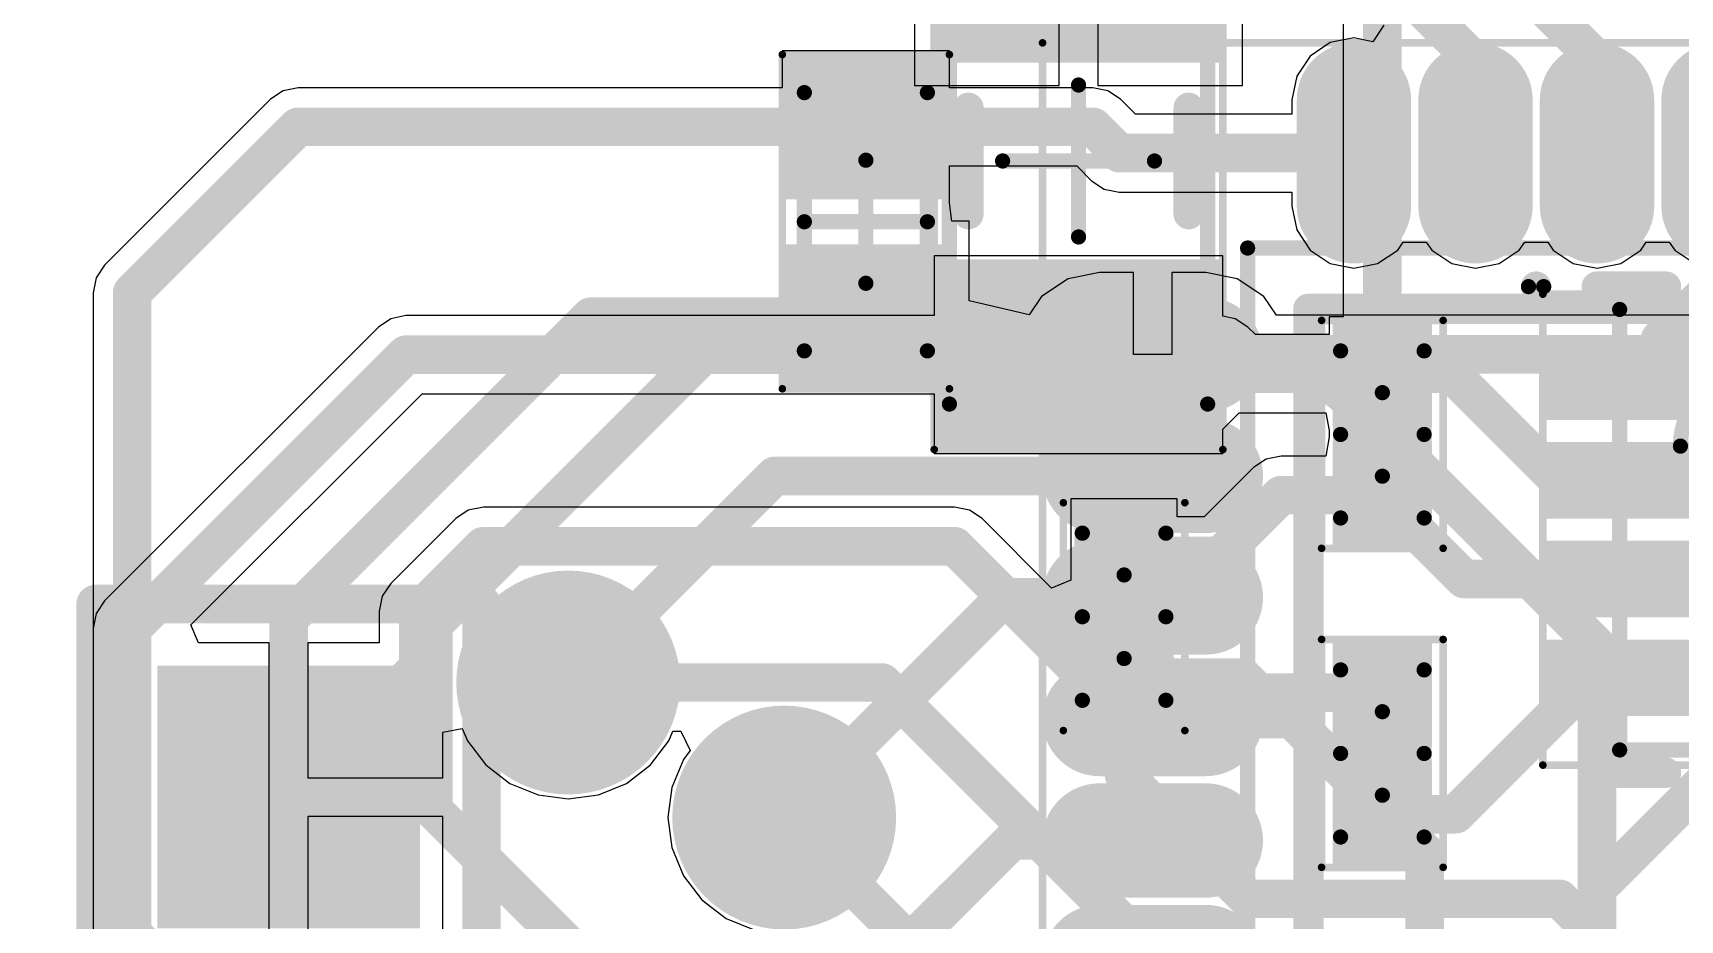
# Model space of a CAD drawing. Header units: millimetres. Extents: x 60.3 to 156.5, y 68.2 to 164.5.
# Drawn here: x 65.72 to 76.56, y 117.13 to 122.97 of the extents above; entities that cross this region are included whole.
import ezdxf

# ---------------------------------------------------------------- set-up
doc = ezdxf.new("R2010")
doc.units = ezdxf.units.MM
for name, color, linetype in [('BottomLayer', 5, 'Continuous'), ('BottomOverlay', 54, 'Continuous'), ('BottomPaste', 16, 'Continuous'), ('BottomSolder', 6, 'Continuous'), ('KeepOutLayer', 6, 'Continuous'), ('Mechanical13', 56, 'Continuous'), ('Mechanical15', 56, 'Continuous'), ('MultiLayer', 9, 'Continuous'), ('PadHoleLayer', 156, 'Continuous'), ('TopLayer', 1, 'Continuous'), ('TopOverlay', 2, 'Continuous'), ('TopPaste', 8, 'Continuous'), ('TopSolder', 216, 'Continuous'), ('ViaHoleLayer', 16, 'Continuous')]:
    doc.layers.add(name, color=color, linetype=linetype)

# ---------------------------------------------------------------- blocks, each defined once
blk = doc.blocks.new('CAP0603_B_16')
at = {"layer": 'BottomLayer'}
for points in [[(-1, 0.425), (-1, -0.425), (-0.25, 0.425), (-0.25, -0.425)], [(0.25, 0.425), (0.25, -0.425), (1, 0.425), (1, -0.425)]]:
    blk.add_solid(points, dxfattribs=at)
at = {"layer": 'BottomPaste'}
for points in [[(-1, 0.425), (-1, -0.425), (-0.25, 0.425), (-0.25, -0.425)], [(0.25, 0.425), (0.25, -0.425), (1, 0.425), (1, -0.425)]]:
    blk.add_solid(points, dxfattribs=at)
at = {"layer": 'BottomSolder'}
for points in [[(-1.102, 0.527), (-1.102, -0.527), (-0.148, 0.527), (-0.148, -0.527)], [(0.148, 0.527), (0.148, -0.527), (1.102, 0.527), (1.102, -0.527)]]:
    blk.add_solid(points, dxfattribs=at)
at = {"layer": 'Mechanical13', "const_width": 0.1}
for points in [[(-0.85, 0.405), (-0.85, -0.405)], [(-0.85, 0.405), (0.85, 0.405)], [(0.85, 0.405), (0.85, -0.405)], [(-0.85, -0.405), (0.85, -0.405)]]:
    blk.add_lwpolyline(points, dxfattribs=at)
at = {"layer": 'Mechanical13', "const_width": 0.05}
for points in [[(-0.875, 0.405, 1), (-0.825, 0.405, 1)], [(-0.875, 0.405, 1), (-0.825, 0.405, 1)], [(0.825, 0.405, 1), (0.875, 0.405, 1)], [(0.825, 0.405, 1), (0.875, 0.405, 1)], [(-0.875, -0.405, 1), (-0.825, -0.405, 1)], [(-0.875, -0.405, 1), (-0.825, -0.405, 1)], [(0.825, -0.405, 1), (0.875, -0.405, 1)], [(0.825, -0.405, 1), (0.875, -0.405, 1)]]:
    blk.add_lwpolyline(points, format="xyb", close=True, dxfattribs=at)
at = {"layer": 'Mechanical15'}
for points, const_width in [([(-1.1, 0.55), (-1.1, -0.55)], 0.05), ([(-1.1, 0.55), (1.1, 0.55)], 0.05), ([(1.1, 0.55), (1.1, -0.55)], 0.05), ([(0, 0.405), (0, -0.405)], 0.1), ([(-0.405, 0), (0.405, 0)], 0.1), ([(-1.1, -0.55), (1.1, -0.55)], 0.05)]:
    blk.add_lwpolyline(points, dxfattribs=dict(at, const_width=const_width))
for points, const_width in [([(-1.112, 0.55, 1), (-1.087, 0.55, 1)], 0.025), ([(-1.112, 0.55, 1), (-1.087, 0.55, 1)], 0.025), ([(1.088, 0.55, 1), (1.113, 0.55, 1)], 0.025), ([(1.088, 0.55, 1), (1.113, 0.55, 1)], 0.025), ([(-0.025, 0.405, 1), (0.025, 0.405, 1)], 0.05), ([(-0.43, 0, 1), (-0.38, 0, 1)], 0.05), ([(0.38, 0, 1), (0.43, 0, 1)], 0.05), ([(-0.025, -0.405, 1), (0.025, -0.405, 1)], 0.05), ([(-1.112, -0.55, 1), (-1.087, -0.55, 1)], 0.025), ([(-1.112, -0.55, 1), (-1.087, -0.55, 1)], 0.025), ([(1.088, -0.55, 1), (1.113, -0.55, 1)], 0.025), ([(1.088, -0.55, 1), (1.113, -0.55, 1)], 0.025)]:
    blk.add_lwpolyline(points, format="xyb", close=True, dxfattribs=dict(at, const_width=const_width))
blk = doc.blocks.new('CAP1206_24')
at = {"layer": 'Mechanical13', "const_width": 0.1}
for points in [[(-1.6, 0.85), (1.6, 0.85)], [(-1.6, 0.85), (-1.6, -0.85)], [(1.6, 0.85), (1.6, -0.85)], [(-1.6, -0.85), (1.6, -0.85)]]:
    blk.add_lwpolyline(points, dxfattribs=at)
at = {"layer": 'Mechanical13', "const_width": 0.05}
for points in [[(-1.625, 0.85, 1), (-1.575, 0.85, 1)], [(-1.625, 0.85, 1), (-1.575, 0.85, 1)], [(1.575, 0.85, 1), (1.625, 0.85, 1)], [(1.575, 0.85, 1), (1.625, 0.85, 1)], [(-1.625, -0.85, 1), (-1.575, -0.85, 1)], [(-1.625, -0.85, 1), (-1.575, -0.85, 1)], [(1.575, -0.85, 1), (1.625, -0.85, 1)], [(1.575, -0.85, 1), (1.625, -0.85, 1)]]:
    blk.add_lwpolyline(points, format="xyb", close=True, dxfattribs=at)
at = {"layer": 'Mechanical15'}
for points, const_width in [([(-1.9, 0.95), (1.9, 0.95)], 0.05), ([(-1.9, 0.95), (-1.9, -0.95)], 0.05), ([(1.9, 0.95), (1.9, -0.95)], 0.05), ([(0, 0.5), (0, -0.5)], 0.1), ([(-0.5, 0), (0.5, 0)], 0.1), ([(-1.9, -0.95), (1.9, -0.95)], 0.05)]:
    blk.add_lwpolyline(points, dxfattribs=dict(at, const_width=const_width))
for points, const_width in [([(-1.912, 0.95, 1), (-1.887, 0.95, 1)], 0.025), ([(-1.912, 0.95, 1), (-1.887, 0.95, 1)], 0.025), ([(1.888, 0.95, 1), (1.913, 0.95, 1)], 0.025), ([(1.888, 0.95, 1), (1.913, 0.95, 1)], 0.025), ([(-0.025, 0.5, 1), (0.025, 0.5, 1)], 0.05), ([(-0.525, 0, 1), (-0.475, 0, 1)], 0.05), ([(0.475, 0, 1), (0.525, 0, 1)], 0.05), ([(-0.025, -0.5, 1), (0.025, -0.5, 1)], 0.05), ([(-1.912, -0.95, 1), (-1.887, -0.95, 1)], 0.025), ([(-1.912, -0.95, 1), (-1.887, -0.95, 1)], 0.025), ([(1.888, -0.95, 1), (1.913, -0.95, 1)], 0.025), ([(1.888, -0.95, 1), (1.913, -0.95, 1)], 0.025)]:
    blk.add_lwpolyline(points, format="xyb", close=True, dxfattribs=dict(at, const_width=const_width))
at = {"layer": 'TopLayer'}
for points in [[(-0.75, -0.825), (-0.75, 0.825), (-1.8, -0.825), (-1.8, 0.825)], [(1.8, -0.825), (1.8, 0.825), (0.75, -0.825), (0.75, 0.825)]]:
    blk.add_solid(points, dxfattribs=at)
at = {"layer": 'TopOverlay', "const_width": 0.2}
for points in [[(-0.35, 0.725), (0.35, 0.725)], [(-0.35, -0.725), (0.35, -0.725)]]:
    blk.add_lwpolyline(points, dxfattribs=at)
at = {"layer": 'TopOverlay', "const_width": 0.1}
for points in [[(-0.4, 0.725, 1), (-0.3, 0.725, 1)], [(0.3, 0.725, 1), (0.4, 0.725, 1)], [(-0.4, -0.725, 1), (-0.3, -0.725, 1)], [(0.3, -0.725, 1), (0.4, -0.725, 1)]]:
    blk.add_lwpolyline(points, format="xyb", close=True, dxfattribs=at)
at = {"layer": 'TopPaste'}
for points in [[(-0.75, -0.825), (-0.75, 0.825), (-1.8, -0.825), (-1.8, 0.825)], [(1.8, -0.825), (1.8, 0.825), (0.75, -0.825), (0.75, 0.825)]]:
    blk.add_solid(points, dxfattribs=at)
at = {"layer": 'TopSolder'}
for points in [[(-0.648, -0.927), (-0.648, 0.927), (-1.902, -0.927), (-1.902, 0.927)], [(1.902, -0.927), (1.902, 0.927), (0.648, -0.927), (0.648, 0.927)]]:
    blk.add_solid(points, dxfattribs=at)
blk = doc.blocks.new('PLC_3_31')
at = {"layer": 'BottomLayer'}
blk.add_solid([(1.778, -0.762), (3.302, -0.762), (1.778, 0.762), (3.302, 0.762)], dxfattribs=at)
at = {"layer": 'BottomSolder'}
blk.add_solid([(1.676, -0.864), (3.404, -0.864), (1.676, 0.864), (3.404, 0.864)], dxfattribs=at)
at = {"layer": 'MultiLayer'}
blk.add_solid([(1.778, -0.762), (3.302, -0.762), (1.778, 0.762), (3.302, 0.762)], dxfattribs=at)
at = {"layer": 'PadHoleLayer', "const_width": 0.5}
blk.add_lwpolyline([(2.29, 0, 1), (2.79, 0, 1)], format="xyb", close=True, dxfattribs=at)
at = {"layer": 'TopLayer'}
blk.add_solid([(1.778, -0.762), (3.302, -0.762), (1.778, 0.762), (3.302, 0.762)], dxfattribs=at)
at = {"layer": 'TopOverlay', "const_width": 0.254}
for points in [[(-3.81, 1.27), (3.81, 1.27)], [(3.81, 1.27), (3.81, -1.27)], [(-3.81, -1.27), (3.81, -1.27)]]:
    blk.add_lwpolyline(points, dxfattribs=at)
at = {"layer": 'TopOverlay', "const_width": 0.127}
for points in [[(3.747, 1.27, 1), (3.874, 1.27, 1)], [(3.747, 1.27, 1), (3.874, 1.27, 1)], [(3.747, -1.27, 1), (3.874, -1.27, 1)], [(3.747, -1.27, 1), (3.874, -1.27, 1)]]:
    blk.add_lwpolyline(points, format="xyb", close=True, dxfattribs=at)
at = {"layer": 'TopSolder'}
blk.add_solid([(1.676, -0.864), (3.404, -0.864), (1.676, 0.864), (3.404, 0.864)], dxfattribs=at)
blk = doc.blocks.new('RES0402_60')
at = {"layer": 'Mechanical13', "const_width": 0.1}
for points in [[(-0.55, 0.275), (0.55, 0.275)], [(-0.55, 0.275), (-0.55, -0.275)], [(0.55, 0.275), (0.55, -0.275)], [(-0.55, -0.275), (0.55, -0.275)]]:
    blk.add_lwpolyline(points, dxfattribs=at)
at = {"layer": 'Mechanical13', "const_width": 0.05}
for points in [[(-0.575, 0.275, 1), (-0.525, 0.275, 1)], [(-0.575, 0.275, 1), (-0.525, 0.275, 1)], [(0.525, 0.275, 1), (0.575, 0.275, 1)], [(0.525, 0.275, 1), (0.575, 0.275, 1)], [(-0.575, -0.275, 1), (-0.525, -0.275, 1)], [(-0.575, -0.275, 1), (-0.525, -0.275, 1)], [(0.525, -0.275, 1), (0.575, -0.275, 1)], [(0.525, -0.275, 1), (0.575, -0.275, 1)]]:
    blk.add_lwpolyline(points, format="xyb", close=True, dxfattribs=at)
at = {"layer": 'Mechanical15'}
for points, const_width in [([(-0.75, 0.4), (-0.75, -0.4)], 0.05), ([(-0.75, 0.4), (0.75, 0.4)], 0.05), ([(0.75, 0.4), (0.75, -0.4)], 0.05), ([(0, 0.275), (0, -0.275)], 0.1), ([(-0.275, 0), (0.275, 0)], 0.1), ([(-0.75, -0.4), (0.75, -0.4)], 0.05)]:
    blk.add_lwpolyline(points, dxfattribs=dict(at, const_width=const_width))
for points, const_width in [([(-0.762, 0.4, 1), (-0.737, 0.4, 1)], 0.025), ([(-0.762, 0.4, 1), (-0.737, 0.4, 1)], 0.025), ([(0.738, 0.4, 1), (0.763, 0.4, 1)], 0.025), ([(0.738, 0.4, 1), (0.763, 0.4, 1)], 0.025), ([(-0.025, 0.275, 1), (0.025, 0.275, 1)], 0.05), ([(-0.3, 0, 1), (-0.25, 0, 1)], 0.05), ([(0.25, 0, 1), (0.3, 0, 1)], 0.05), ([(-0.025, -0.275, 1), (0.025, -0.275, 1)], 0.05), ([(-0.762, -0.4, 1), (-0.737, -0.4, 1)], 0.025), ([(-0.762, -0.4, 1), (-0.737, -0.4, 1)], 0.025), ([(0.738, -0.4, 1), (0.763, -0.4, 1)], 0.025), ([(0.738, -0.4, 1), (0.763, -0.4, 1)], 0.025)]:
    blk.add_lwpolyline(points, format="xyb", close=True, dxfattribs=dict(at, const_width=const_width))
at = {"layer": 'TopLayer'}
for points in [[(-0.15, -0.225), (-0.15, 0.225), (-0.65, -0.225), (-0.65, 0.225)], [(0.65, -0.225), (0.65, 0.225), (0.15, -0.225), (0.15, 0.225)]]:
    blk.add_solid(points, dxfattribs=at)
at = {"layer": 'TopPaste'}
for points in [[(-0.15, -0.225), (-0.15, 0.225), (-0.65, -0.225), (-0.65, 0.225)], [(0.65, -0.225), (0.65, 0.225), (0.15, -0.225), (0.15, 0.225)]]:
    blk.add_solid(points, dxfattribs=at)
at = {"layer": 'TopSolder'}
for points in [[(-0.048, -0.327), (-0.048, 0.327), (-0.752, -0.327), (-0.752, 0.327)], [(0.752, -0.327), (0.752, 0.327), (0.048, -0.327), (0.048, 0.327)]]:
    blk.add_solid(points, dxfattribs=at)
blk = doc.blocks.new('RES0402_61')
at = {"layer": 'Mechanical13', "const_width": 0.1}
for points in [[(0.55, 0.275), (-0.55, 0.275)], [(-0.55, -0.275), (-0.55, 0.275)], [(0.55, -0.275), (0.55, 0.275)], [(0.55, -0.275), (-0.55, -0.275)]]:
    blk.add_lwpolyline(points, dxfattribs=at)
at = {"layer": 'Mechanical13', "const_width": 0.05}
for points in [[(-0.575, 0.275, 1), (-0.525, 0.275, 1)], [(-0.575, 0.275, 1), (-0.525, 0.275, 1)], [(0.525, 0.275, 1), (0.575, 0.275, 1)], [(0.525, 0.275, 1), (0.575, 0.275, 1)], [(-0.575, -0.275, 1), (-0.525, -0.275, 1)], [(-0.575, -0.275, 1), (-0.525, -0.275, 1)], [(0.525, -0.275, 1), (0.575, -0.275, 1)], [(0.525, -0.275, 1), (0.575, -0.275, 1)]]:
    blk.add_lwpolyline(points, format="xyb", close=True, dxfattribs=at)
at = {"layer": 'Mechanical15'}
for points, const_width in [([(-0.75, -0.4), (-0.75, 0.4)], 0.05), ([(0.75, 0.4), (-0.75, 0.4)], 0.05), ([(0.75, -0.4), (0.75, 0.4)], 0.05), ([(0, -0.275), (0, 0.275)], 0.1), ([(0.275, 0), (-0.275, 0)], 0.1), ([(0.75, -0.4), (-0.75, -0.4)], 0.05)]:
    blk.add_lwpolyline(points, dxfattribs=dict(at, const_width=const_width))
for points, const_width in [([(-0.763, 0.4, 1), (-0.738, 0.4, 1)], 0.025), ([(-0.763, 0.4, 1), (-0.738, 0.4, 1)], 0.025), ([(0.737, 0.4, 1), (0.762, 0.4, 1)], 0.025), ([(0.737, 0.4, 1), (0.762, 0.4, 1)], 0.025), ([(-0.025, 0.275, 1), (0.025, 0.275, 1)], 0.05), ([(-0.3, 0, 1), (-0.25, 0, 1)], 0.05), ([(0.25, 0, 1), (0.3, 0, 1)], 0.05), ([(-0.025, -0.275, 1), (0.025, -0.275, 1)], 0.05), ([(-0.763, -0.4, 1), (-0.738, -0.4, 1)], 0.025), ([(-0.763, -0.4, 1), (-0.738, -0.4, 1)], 0.025), ([(0.737, -0.4, 1), (0.762, -0.4, 1)], 0.025), ([(0.737, -0.4, 1), (0.762, -0.4, 1)], 0.025)]:
    blk.add_lwpolyline(points, format="xyb", close=True, dxfattribs=dict(at, const_width=const_width))
at = {"layer": 'TopLayer'}
for points in [[(-0.15, -0.225), (-0.15, 0.225), (-0.65, -0.225), (-0.65, 0.225)], [(0.65, -0.225), (0.65, 0.225), (0.15, -0.225), (0.15, 0.225)]]:
    blk.add_solid(points, dxfattribs=at)
at = {"layer": 'TopPaste'}
for points in [[(-0.15, -0.225), (-0.15, 0.225), (-0.65, -0.225), (-0.65, 0.225)], [(0.65, -0.225), (0.65, 0.225), (0.15, -0.225), (0.15, 0.225)]]:
    blk.add_solid(points, dxfattribs=at)
at = {"layer": 'TopSolder'}
for points in [[(-0.048, -0.327), (-0.048, 0.327), (-0.752, -0.327), (-0.752, 0.327)], [(0.752, -0.327), (0.752, 0.327), (0.048, -0.327), (0.048, 0.327)]]:
    blk.add_solid(points, dxfattribs=at)
blk = doc.blocks.new('RES0402_62')
at = {"layer": 'Mechanical13', "const_width": 0.1}
for points in [[(0.55, 0.275), (-0.55, 0.275)], [(-0.55, -0.275), (-0.55, 0.275)], [(0.55, -0.275), (0.55, 0.275)], [(0.55, -0.275), (-0.55, -0.275)]]:
    blk.add_lwpolyline(points, dxfattribs=at)
at = {"layer": 'Mechanical13', "const_width": 0.05}
for points in [[(-0.575, 0.275, 1), (-0.525, 0.275, 1)], [(-0.575, 0.275, 1), (-0.525, 0.275, 1)], [(0.525, 0.275, 1), (0.575, 0.275, 1)], [(0.525, 0.275, 1), (0.575, 0.275, 1)], [(-0.575, -0.275, 1), (-0.525, -0.275, 1)], [(-0.575, -0.275, 1), (-0.525, -0.275, 1)], [(0.525, -0.275, 1), (0.575, -0.275, 1)], [(0.525, -0.275, 1), (0.575, -0.275, 1)]]:
    blk.add_lwpolyline(points, format="xyb", close=True, dxfattribs=at)
at = {"layer": 'Mechanical15'}
for points, const_width in [([(-0.75, -0.4), (-0.75, 0.4)], 0.05), ([(0.75, 0.4), (-0.75, 0.4)], 0.05), ([(0.75, -0.4), (0.75, 0.4)], 0.05), ([(0, -0.275), (0, 0.275)], 0.1), ([(0.275, 0), (-0.275, 0)], 0.1), ([(0.75, -0.4), (-0.75, -0.4)], 0.05)]:
    blk.add_lwpolyline(points, dxfattribs=dict(at, const_width=const_width))
for points, const_width in [([(-0.763, 0.4, 1), (-0.738, 0.4, 1)], 0.025), ([(-0.763, 0.4, 1), (-0.738, 0.4, 1)], 0.025), ([(0.737, 0.4, 1), (0.762, 0.4, 1)], 0.025), ([(0.737, 0.4, 1), (0.762, 0.4, 1)], 0.025), ([(-0.025, 0.275, 1), (0.025, 0.275, 1)], 0.05), ([(-0.3, 0, 1), (-0.25, 0, 1)], 0.05), ([(0.25, 0, 1), (0.3, 0, 1)], 0.05), ([(-0.025, -0.275, 1), (0.025, -0.275, 1)], 0.05), ([(-0.763, -0.4, 1), (-0.738, -0.4, 1)], 0.025), ([(-0.763, -0.4, 1), (-0.738, -0.4, 1)], 0.025), ([(0.737, -0.4, 1), (0.762, -0.4, 1)], 0.025), ([(0.737, -0.4, 1), (0.762, -0.4, 1)], 0.025)]:
    blk.add_lwpolyline(points, format="xyb", close=True, dxfattribs=dict(at, const_width=const_width))
at = {"layer": 'TopLayer'}
for points in [[(-0.15, -0.225), (-0.15, 0.225), (-0.65, -0.225), (-0.65, 0.225)], [(0.65, -0.225), (0.65, 0.225), (0.15, -0.225), (0.15, 0.225)]]:
    blk.add_solid(points, dxfattribs=at)
at = {"layer": 'TopPaste'}
for points in [[(-0.15, -0.225), (-0.15, 0.225), (-0.65, -0.225), (-0.65, 0.225)], [(0.65, -0.225), (0.65, 0.225), (0.15, -0.225), (0.15, 0.225)]]:
    blk.add_solid(points, dxfattribs=at)
at = {"layer": 'TopSolder'}
for points in [[(-0.048, -0.327), (-0.048, 0.327), (-0.752, -0.327), (-0.752, 0.327)], [(0.752, -0.327), (0.752, 0.327), (0.048, -0.327), (0.048, 0.327)]]:
    blk.add_solid(points, dxfattribs=at)
blk = doc.blocks.new('LQFP32_B_66')
at = {"layer": 'BottomLayer', "const_width": 0.55}
for points in [[(-0.4, 4.475), (-0.4, 3.775)], [(0.4, 4.475), (0.4, 3.775)], [(1.2, 4.475), (1.2, 3.775)], [(2, 4.475), (2, 3.775)], [(2.8, 4.475), (2.8, 3.775)], [(4.475, 2.8), (3.775, 2.8)], [(4.475, 2), (3.775, 2)], [(4.475, 1.2), (3.775, 1.2)], [(4.475, 0.4), (3.775, 0.4)]]:
    blk.add_lwpolyline(points, dxfattribs=at)
at = {"layer": 'BottomLayer', "const_width": 0.275}
for points in [[(-0.538, 4.475, 1), (-0.263, 4.475, 1)], [(0.263, 4.475, 1), (0.538, 4.475, 1)], [(1.063, 4.475, 1), (1.338, 4.475, 1)], [(1.863, 4.475, 1), (2.138, 4.475, 1)], [(2.663, 4.475, 1), (2.938, 4.475, 1)], [(-0.538, 3.775, 1), (-0.263, 3.775, 1)], [(0.263, 3.775, 1), (0.538, 3.775, 1)], [(1.063, 3.775, 1), (1.338, 3.775, 1)], [(1.863, 3.775, 1), (2.138, 3.775, 1)], [(2.663, 3.775, 1), (2.938, 3.775, 1)], [(3.638, 2.8, 1), (3.913, 2.8, 1)], [(4.338, 2.8, 1), (4.613, 2.8, 1)], [(3.638, 2, 1), (3.913, 2, 1)], [(4.338, 2, 1), (4.613, 2, 1)], [(3.638, 1.2, 1), (3.913, 1.2, 1)], [(4.338, 1.2, 1), (4.613, 1.2, 1)], [(3.638, 0.4, 1), (3.913, 0.4, 1)], [(4.338, 0.4, 1), (4.613, 0.4, 1)]]:
    blk.add_lwpolyline(points, format="xyb", close=True, dxfattribs=at)
at = {"layer": 'BottomOverlay', "const_width": 0.2}
for points in [[(-3.1, 3.1), (3.1, 3.1)], [(3.1, 3.1), (3.1, -3.1)]]:
    blk.add_lwpolyline(points, dxfattribs=at)
at = {"layer": 'BottomOverlay', "const_width": 0.1}
blk.add_lwpolyline([(3.05, 3.1, 1), (3.15, 3.1, 1)], format="xyb", close=True, dxfattribs=at)
blk.add_lwpolyline([(3.05, 3.1, 1), (3.15, 3.1, 1)], format="xyb", close=True, dxfattribs=at)
at = {"layer": 'BottomPaste', "const_width": 0.55}
for points in [[(-0.4, 4.475), (-0.4, 3.775)], [(0.4, 4.475), (0.4, 3.775)], [(1.2, 4.475), (1.2, 3.775)], [(2, 4.475), (2, 3.775)], [(2.8, 4.475), (2.8, 3.775)], [(4.475, 2.8), (3.775, 2.8)], [(4.475, 2), (3.775, 2)], [(4.475, 1.2), (3.775, 1.2)], [(4.475, 0.4), (3.775, 0.4)]]:
    blk.add_lwpolyline(points, dxfattribs=at)
at = {"layer": 'BottomPaste', "const_width": 0.275}
for points in [[(-0.538, 4.475, 1), (-0.263, 4.475, 1)], [(0.263, 4.475, 1), (0.538, 4.475, 1)], [(1.063, 4.475, 1), (1.338, 4.475, 1)], [(1.863, 4.475, 1), (2.138, 4.475, 1)], [(2.663, 4.475, 1), (2.938, 4.475, 1)], [(-0.538, 3.775, 1), (-0.263, 3.775, 1)], [(0.263, 3.775, 1), (0.538, 3.775, 1)], [(1.063, 3.775, 1), (1.338, 3.775, 1)], [(1.863, 3.775, 1), (2.138, 3.775, 1)], [(2.663, 3.775, 1), (2.938, 3.775, 1)], [(3.638, 2.8, 1), (3.913, 2.8, 1)], [(4.338, 2.8, 1), (4.613, 2.8, 1)], [(3.638, 2, 1), (3.913, 2, 1)], [(4.338, 2, 1), (4.613, 2, 1)], [(3.638, 1.2, 1), (3.913, 1.2, 1)], [(4.338, 1.2, 1), (4.613, 1.2, 1)], [(3.638, 0.4, 1), (3.913, 0.4, 1)], [(4.338, 0.4, 1), (4.613, 0.4, 1)]]:
    blk.add_lwpolyline(points, format="xyb", close=True, dxfattribs=at)
at = {"layer": 'BottomSolder', "const_width": 0.753}
for points in [[(-1.2, 4.475), (-1.2, 3.775)], [(-0.4, 4.475), (-0.4, 3.775)], [(0.4, 4.475), (0.4, 3.775)], [(1.2, 4.475), (1.2, 3.775)], [(2, 4.475), (2, 3.775)], [(2.8, 4.475), (2.8, 3.775)], [(4.475, 2.8), (3.775, 2.8)], [(4.475, 2), (3.775, 2)], [(4.475, 1.2), (3.775, 1.2)], [(4.475, 0.4), (3.775, 0.4)]]:
    blk.add_lwpolyline(points, dxfattribs=at)
at = {"layer": 'BottomSolder', "const_width": 0.377}
for points in [[(-1.388, 4.475, 1), (-1.012, 4.475, 1)], [(-0.588, 4.475, 1), (-0.212, 4.475, 1)], [(0.212, 4.475, 1), (0.588, 4.475, 1)], [(1.012, 4.475, 1), (1.388, 4.475, 1)], [(1.812, 4.475, 1), (2.188, 4.475, 1)], [(2.612, 4.475, 1), (2.988, 4.475, 1)], [(-1.388, 3.775, 1), (-1.012, 3.775, 1)], [(-0.588, 3.775, 1), (-0.212, 3.775, 1)], [(0.212, 3.775, 1), (0.588, 3.775, 1)], [(1.012, 3.775, 1), (1.388, 3.775, 1)], [(1.812, 3.775, 1), (2.188, 3.775, 1)], [(2.612, 3.775, 1), (2.988, 3.775, 1)], [(3.587, 2.8, 1), (3.963, 2.8, 1)], [(4.287, 2.8, 1), (4.663, 2.8, 1)], [(3.587, 2, 1), (3.963, 2, 1)], [(4.287, 2, 1), (4.663, 2, 1)], [(3.587, 1.2, 1), (3.963, 1.2, 1)], [(4.287, 1.2, 1), (4.663, 1.2, 1)], [(3.587, 0.4, 1), (3.963, 0.4, 1)], [(4.287, 0.4, 1), (4.663, 0.4, 1)]]:
    blk.add_lwpolyline(points, format="xyb", close=True, dxfattribs=at)
at = {"layer": 'Mechanical13', "const_width": 0.1}
for points in [[(-3.5, 3.5), (3.5, 3.5)], [(3.5, 3.5), (3.5, -3.5)]]:
    blk.add_lwpolyline(points, dxfattribs=at)
at = {"layer": 'Mechanical13', "const_width": 0.05}
blk.add_lwpolyline([(3.475, 3.5, 1), (3.525, 3.5, 1)], format="xyb", close=True, dxfattribs=at)
blk.add_lwpolyline([(3.475, 3.5, 1), (3.525, 3.5, 1)], format="xyb", close=True, dxfattribs=at)
at = {"layer": 'Mechanical15', "const_width": 0.05}
for points in [[(-4.85, 4.85), (4.85, 4.85)], [(4.85, 4.85), (4.85, -4.85)]]:
    blk.add_lwpolyline(points, dxfattribs=at)
at = {"layer": 'Mechanical15', "const_width": 0.025}
blk.add_lwpolyline([(4.838, 4.85, 1), (4.863, 4.85, 1)], format="xyb", close=True, dxfattribs=at)
blk.add_lwpolyline([(4.838, 4.85, 1), (4.863, 4.85, 1)], format="xyb", close=True, dxfattribs=at)
blk = doc.blocks.new('VSON8_69')
at = {"layer": 'Mechanical13', "const_width": 0.1}
for points in [[(-1.45, -1.45), (-1.45, 1.45)], [(-1.45, 1.45), (1.45, 1.45)], [(1.45, -1.45), (1.45, 1.45)], [(-1.45, -1.45), (1.45, -1.45)]]:
    blk.add_lwpolyline(points, dxfattribs=at)
at = {"layer": 'Mechanical13'}
for points, const_width in [([(-1.475, 1.45, 1), (-1.425, 1.45, 1)], 0.05), ([(-1.475, 1.45, 1), (-1.425, 1.45, 1)], 0.05), ([(1.425, 1.45, 1), (1.475, 1.45, 1)], 0.05), ([(1.425, 1.45, 1), (1.475, 1.45, 1)], 0.05), ([(-0.05, 0.55, 1), (-1.05, 0.55, 1)], 0.1), ([(-1.075, 0.55, 1), (-1.025, 0.55, 1)], 0.05), ([(-0.075, 0.55, 1), (-0.025, 0.55, 1)], 0.05), ([(-1.475, -1.45, 1), (-1.425, -1.45, 1)], 0.05), ([(-1.475, -1.45, 1), (-1.425, -1.45, 1)], 0.05), ([(1.425, -1.45, 1), (1.475, -1.45, 1)], 0.05), ([(1.425, -1.45, 1), (1.475, -1.45, 1)], 0.05)]:
    blk.add_lwpolyline(points, format="xyb", close=True, dxfattribs=dict(at, const_width=const_width))
at = {"layer": 'Mechanical15'}
for points, const_width in [([(-1.955, -1.55), (-1.955, 1.55)], 0.05), ([(-1.955, 1.55), (1.955, 1.55)], 0.05), ([(1.955, -1.55), (1.955, 1.55)], 0.05), ([(0, -0.5), (0, 0.5)], 0.1), ([(-0.5, 0), (0.5, 0)], 0.1), ([(-1.955, -1.55), (1.955, -1.55)], 0.05)]:
    blk.add_lwpolyline(points, dxfattribs=dict(at, const_width=const_width))
for points, const_width in [([(-1.968, 1.55, 1), (-1.943, 1.55, 1)], 0.025), ([(-1.968, 1.55, 1), (-1.943, 1.55, 1)], 0.025), ([(1.942, 1.55, 1), (1.967, 1.55, 1)], 0.025), ([(1.942, 1.55, 1), (1.967, 1.55, 1)], 0.025), ([(-0.025, 0.5, 1), (0.025, 0.5, 1)], 0.05), ([(-0.525, 0, 1), (-0.475, 0, 1)], 0.05), ([(0.475, 0, 1), (0.525, 0, 1)], 0.05), ([(-0.025, -0.5, 1), (0.025, -0.5, 1)], 0.05), ([(-1.968, -1.55, 1), (-1.943, -1.55, 1)], 0.025), ([(-1.968, -1.55, 1), (-1.943, -1.55, 1)], 0.025), ([(1.942, -1.55, 1), (1.967, -1.55, 1)], 0.025), ([(1.942, -1.55, 1), (1.967, -1.55, 1)], 0.025)]:
    blk.add_lwpolyline(points, format="xyb", close=True, dxfattribs=dict(at, const_width=const_width))
at = {"layer": 'TopLayer'}
for points in [[(0.825, -1.2), (0.825, 1.2), (-0.825, -1.2), (-0.825, 1.2)], [(-1.045, 0.825), (-1.045, 1.125), (-1.845, 0.825), (-1.845, 1.125)], [(1.845, 0.825), (1.845, 1.125), (1.045, 0.825), (1.045, 1.125)], [(-1.045, 0.175), (-1.045, 0.475), (-1.845, 0.175), (-1.845, 0.475)], [(1.845, 0.175), (1.845, 0.475), (1.045, 0.175), (1.045, 0.475)], [(-1.045, -0.475), (-1.045, -0.175), (-1.845, -0.475), (-1.845, -0.175)], [(1.845, -0.475), (1.845, -0.175), (1.045, -0.475), (1.045, -0.175)], [(-1.045, -1.125), (-1.045, -0.825), (-1.845, -1.125), (-1.845, -0.825)], [(1.845, -1.125), (1.845, -0.825), (1.045, -1.125), (1.045, -0.825)]]:
    blk.add_solid(points, dxfattribs=at)
at = {"layer": 'TopOverlay'}
for points, const_width in [([(-1.95, 1.6, 1), (-2.05, 1.6, 1)], 0.1), ([(-2.075, 1.6, 1), (-2.025, 1.6, 1)], 0.05), ([(-1.975, 1.6, 1), (-1.925, 1.6, 1)], 0.05), ([(-1.65, 1.6, 1), (-1.55, 1.6, 1)], 0.1), ([(-1.65, 1.6, 1), (-1.55, 1.6, 1)], 0.1), ([(-1.195, 1.6, 1), (-1.095, 1.6, 1)], 0.1), ([(1.095, 1.6, 1), (1.195, 1.6, 1)], 0.1), ([(1.55, 1.6, 1), (1.65, 1.6, 1)], 0.1), ([(1.55, 1.6, 1), (1.65, 1.6, 1)], 0.1), ([(-1.65, 1.525, 1), (-1.55, 1.525, 1)], 0.1), ([(1.55, 1.525, 1), (1.65, 1.525, 1)], 0.1), ([(-1.65, -1.525, 1), (-1.55, -1.525, 1)], 0.1), ([(-1.65, -1.6, 1), (-1.55, -1.6, 1)], 0.1), ([(-1.65, -1.6, 1), (-1.55, -1.6, 1)], 0.1), ([(-1.195, -1.6, 1), (-1.095, -1.6, 1)], 0.1), ([(1.095, -1.6, 1), (1.195, -1.6, 1)], 0.1), ([(1.55, -1.525, 1), (1.65, -1.525, 1)], 0.1), ([(1.55, -1.6, 1), (1.65, -1.6, 1)], 0.1), ([(1.55, -1.6, 1), (1.65, -1.6, 1)], 0.1)]:
    blk.add_lwpolyline(points, format="xyb", close=True, dxfattribs=dict(at, const_width=const_width))
at = {"layer": 'TopOverlay', "const_width": 0.2}
for points in [[(-1.6, 1.525), (-1.6, 1.6)], [(-1.6, 1.6), (-1.145, 1.6)], [(1.145, 1.6), (1.6, 1.6)], [(1.6, 1.525), (1.6, 1.6)], [(-1.6, -1.6), (-1.6, -1.525)], [(-1.6, -1.6), (-1.145, -1.6)], [(1.145, -1.6), (1.6, -1.6)], [(1.6, -1.6), (1.6, -1.525)]]:
    blk.add_lwpolyline(points, dxfattribs=at)
at = {"layer": 'TopPaste'}
for points in [[(0.825, -1.2), (0.825, 1.2), (-0.825, -1.2), (-0.825, 1.2)], [(-1.045, 0.825), (-1.045, 1.125), (-1.845, 0.825), (-1.845, 1.125)], [(1.845, 0.825), (1.845, 1.125), (1.045, 0.825), (1.045, 1.125)], [(-1.045, 0.175), (-1.045, 0.475), (-1.845, 0.175), (-1.845, 0.475)], [(1.845, 0.175), (1.845, 0.475), (1.045, 0.175), (1.045, 0.475)], [(-1.045, -0.475), (-1.045, -0.175), (-1.845, -0.475), (-1.845, -0.175)], [(1.845, -0.475), (1.845, -0.175), (1.045, -0.475), (1.045, -0.175)], [(-1.045, -1.125), (-1.045, -0.825), (-1.845, -1.125), (-1.845, -0.825)], [(1.845, -1.125), (1.845, -0.825), (1.045, -1.125), (1.045, -0.825)]]:
    blk.add_solid(points, dxfattribs=at)
at = {"layer": 'TopSolder'}
for points in [[(0.927, -1.302), (0.927, 1.302), (-0.927, -1.302), (-0.927, 1.302)], [(-0.943, 0.723), (-0.943, 1.227), (-1.947, 0.723), (-1.947, 1.227)], [(1.947, 0.723), (1.947, 1.227), (0.943, 0.723), (0.943, 1.227)], [(-0.943, 0.073), (-0.943, 0.577), (-1.947, 0.073), (-1.947, 0.577)], [(1.947, 0.073), (1.947, 0.577), (0.943, 0.073), (0.943, 0.577)], [(-0.943, -0.577), (-0.943, -0.073), (-1.947, -0.577), (-1.947, -0.073)], [(1.947, -0.577), (1.947, -0.073), (0.943, -0.577), (0.943, -0.073)], [(-0.943, -1.227), (-0.943, -0.723), (-1.947, -1.227), (-1.947, -0.723)], [(1.947, -1.227), (1.947, -0.723), (0.943, -1.227), (0.943, -0.723)]]:
    blk.add_solid(points, dxfattribs=at)

msp = doc.modelspace()

# ---------------------------------------------------------------- linework, layer by layer
at = {"layer": 'BottomLayer'}
for p, q in [((74.61, 123.02), (74.538, 122.912)), ((71.75, 122.852), (70.65, 122.852)), ((70.65, 122.852), (70.65, 122.609)), ((71.75, 122.609), (71.75, 122.852)), ((74.257, 122.906), (74.125, 122.817)), ((74.413, 122.937), (74.257, 122.906)), ((74.538, 122.912), (74.413, 122.937)), ((74.125, 122.817), (74.036, 122.685)), ((74.036, 122.685), (74.005, 122.529)), ((67.281, 122.534), (66.189, 121.442)), ((67.364, 122.589), (67.281, 122.534)), ((67.462, 122.609), (67.364, 122.589)), ((70.65, 122.609), (67.462, 122.609)), ((72.695, 122.609), (71.75, 122.609)), ((72.793, 122.589), (72.695, 122.609)), ((72.876, 122.534), (72.793, 122.589)), ((72.974, 122.436), (72.876, 122.534)), ((74.005, 122.529), (74.005, 122.436)), ((74.005, 122.436), (72.974, 122.436)), ((71.75, 121.852), (71.75, 122.095)), ((71.75, 122.095), (72.588, 122.095)), ((72.588, 122.095), (72.686, 121.997)), ((72.686, 121.997), (72.769, 121.942)), ((72.769, 121.942), (72.868, 121.922)), ((72.868, 121.922), (74.005, 121.922)), ((74.005, 121.922), (74.005, 121.829)), ((71.765, 121.731), (71.75, 121.852)), ((71.75, 121.852), (71.75, 121.852)), ((74.005, 121.829), (74.036, 121.673)), ((71.879, 121.731), (71.765, 121.731)), ((71.879, 121.207), (71.879, 121.731)), ((74.036, 121.673), (74.125, 121.541)), ((74.701, 121.541), (74.737, 121.593)), ((74.737, 121.593), (74.889, 121.593)), ((74.889, 121.593), (74.925, 121.541)), ((75.501, 121.541), (75.537, 121.593)), ((75.537, 121.593), (75.689, 121.593)), ((75.689, 121.593), (75.725, 121.541)), ((76.301, 121.541), (76.337, 121.593)), ((76.337, 121.593), (76.489, 121.593)), ((76.489, 121.593), (76.525, 121.541)), ((66.189, 121.442), (66.133, 121.358)), ((74.125, 121.541), (74.257, 121.452)), ((74.257, 121.452), (74.413, 121.421)), ((74.413, 121.421), (74.569, 121.452)), ((74.569, 121.452), (74.701, 121.541)), ((74.925, 121.541), (75.057, 121.452)), ((75.057, 121.452), (75.213, 121.421)), ((75.213, 121.421), (75.369, 121.452)), ((75.369, 121.452), (75.501, 121.541)), ((75.725, 121.541), (75.857, 121.452)), ((75.857, 121.452), (76.013, 121.421)), ((76.013, 121.421), (76.169, 121.452)), ((76.169, 121.452), (76.301, 121.541)), ((76.525, 121.541), (76.657, 121.452)), ((66.133, 121.358), (66.113, 121.26)), ((72.532, 121.352), (72.357, 121.235)), ((72.738, 121.393), (72.532, 121.352)), ((72.961, 121.393), (72.738, 121.393)), ((72.961, 120.854), (72.961, 121.393)), ((73.438, 121.393), (73.215, 121.393)), ((73.215, 121.393), (73.215, 120.854)), ((73.644, 121.352), (73.438, 121.393)), ((73.819, 121.235), (73.644, 121.352)), ((66.113, 121.26), (66.113, 117.043)), ((72.357, 121.235), (72.275, 121.114)), ((73.903, 121.111), (73.819, 121.235)), ((72.275, 121.114), (71.879, 121.207)), ((78.156, 121.111), (73.903, 121.111)), ((73.215, 120.854), (72.961, 120.854))]:
    msp.add_line(p, q, dxfattribs=at)
at = {"layer": 'BottomLayer', "const_width": 0.254}
for points in [[(72.085, 126.721), (76.013, 122.793)], [(71.704, 126.289), (75.213, 122.78)], [(75.213, 122.179), (75.213, 122.78)], [(76.013, 122.179), (76.013, 122.793)], [(66.37, 121.26), (67.462, 122.352)], [(67.462, 122.352), (71.2, 122.352)], [(71.2, 122.352), (72.695, 122.352)], [(72.695, 122.352), (72.868, 122.179)], [(72.868, 122.179), (74.413, 122.179)], [(66.37, 117.043), (66.37, 121.26)], [(67.4, 119.113), (69.389, 121.102)], [(69.389, 121.102), (71.2, 121.102)], [(71.2, 121.102), (72.257, 120.854)], [(68.353, 119.075), (70.132, 120.854)], [(70.132, 120.854), (72.257, 120.854)], [(72.257, 120.854), (73.088, 120.854)], [(73.088, 120.854), (74.041, 120.854)], [(74.041, 120.854), (74.423, 120.523)], [(74.041, 120.854), (78.413, 120.854)], [(74.423, 120.523), (76.013, 118.933)], [(69.24, 118.694), (70.6, 120.054)], [(70.6, 120.054), (73.088, 120.054)], [(76.013, 117.336), (78.413, 119.736)], [(70.663, 117.805), (72.112, 119.254)], [(72.112, 119.254), (73.088, 119.254)], [(67.4, 117.94), (67.4, 119.113)], [(68.353, 117.856), (68.353, 119.075)], [(76.013, 117.336), (76.013, 118.933)], [(73.088, 118.454), (74.002, 118.454)], [(74.002, 118.454), (74.879, 117.577)], [(68.353, 117.856), (70.17, 116.04)], [(71.069, 116.561), (72.163, 117.654)], [(72.163, 117.654), (73.088, 117.654)], [(74.879, 116.383), (74.879, 117.577)], [(76.013, 113.929), (76.013, 117.336)], [(66.37, 117.043), (66.573, 116.84)]]:
    msp.add_lwpolyline(points, dxfattribs=at)
at = {"layer": 'BottomLayer'}
for points, const_width in [([(75.15, 122.78, 1), (75.277, 122.78, 1)], 0.127), ([(75.15, 122.78, 1), (75.277, 122.78, 1)], 0.127), ([(75.95, 122.793, 1), (76.077, 122.793, 1)], 0.127), ([(75.95, 122.793, 1), (76.077, 122.793, 1)], 0.127), ([(67.399, 122.352, 1), (67.526, 122.352, 1)], 0.127), ([(67.399, 122.352, 1), (67.526, 122.352, 1)], 0.127), ([(71.137, 122.352, 1), (71.264, 122.352, 1)], 0.127), ([(71.137, 122.352, 1), (71.264, 122.352, 1)], 0.127), ([(72.631, 122.352, 1), (72.758, 122.352, 1)], 0.127), ([(72.631, 122.352, 1), (72.758, 122.352, 1)], 0.127), ([(72.804, 122.179, 1), (72.931, 122.179, 1)], 0.127), ([(72.804, 122.179, 1), (72.931, 122.179, 1)], 0.127), ([(74.35, 122.179, 1), (74.477, 122.179, 1)], 0.127), ([(75.15, 122.179, 1), (75.277, 122.179, 1)], 0.127), ([(75.95, 122.179, 1), (76.077, 122.179, 1)], 0.127), ([(66.307, 121.26, 1), (66.434, 121.26, 1)], 0.127), ([(66.307, 121.26, 1), (66.434, 121.26, 1)], 0.127), ([(69.326, 121.102, 1), (69.453, 121.102, 1)], 0.127), ([(69.326, 121.102, 1), (69.453, 121.102, 1)], 0.127), ([(71.137, 121.102, 1), (71.264, 121.102, 1)], 0.127), ([(71.137, 121.102, 1), (71.264, 121.102, 1)], 0.127), ([(70.069, 120.854, 1), (70.196, 120.854, 1)], 0.127), ([(70.069, 120.854, 1), (70.196, 120.854, 1)], 0.127), ([(72.194, 120.854, 1), (72.321, 120.854, 1)], 0.127), ([(72.194, 120.854, 1), (72.321, 120.854, 1)], 0.127), ([(72.194, 120.854, 1), (72.321, 120.854, 1)], 0.127), ([(73.024, 120.854, 1), (73.151, 120.854, 1)], 0.127), ([(73.024, 120.854, 1), (73.151, 120.854, 1)], 0.127), ([(73.977, 120.854, 1), (74.105, 120.854, 1)], 0.127), ([(73.977, 120.854, 1), (74.105, 120.854, 1)], 0.127), ([(73.977, 120.854, 1), (74.105, 120.854, 1)], 0.127), ([(74.359, 120.523, 1), (74.486, 120.523, 1)], 0.127), ([(74.359, 120.523, 1), (74.486, 120.523, 1)], 0.127), ([(70.537, 120.054, 1), (70.664, 120.054, 1)], 0.127), ([(70.537, 120.054, 1), (70.664, 120.054, 1)], 0.127), ([(73.024, 120.054, 1), (73.151, 120.054, 1)], 0.127), ([(72.048, 119.254, 1), (72.175, 119.254, 1)], 0.127), ([(72.048, 119.254, 1), (72.175, 119.254, 1)], 0.127), ([(73.024, 119.254, 1), (73.151, 119.254, 1)], 0.127), ([(68.923, 118.694, 1), (69.558, 118.694, 1)], 0.635), ([(67.337, 119.113, 1), (67.464, 119.113, 1)], 0.127), ([(67.337, 119.113, 1), (67.464, 119.113, 1)], 0.127), ([(68.29, 119.075, 1), (68.417, 119.075, 1)], 0.127), ([(68.29, 119.075, 1), (68.417, 119.075, 1)], 0.127), ([(75.95, 118.933, 1), (76.077, 118.933, 1)], 0.127), ([(75.95, 118.933, 1), (76.077, 118.933, 1)], 0.127), ([(69.177, 118.694, 1), (69.304, 118.694, 1)], 0.127), ([(73.024, 118.454, 1), (73.151, 118.454, 1)], 0.127), ([(73.938, 118.454, 1), (74.065, 118.454, 1)], 0.127), ([(73.938, 118.454, 1), (74.065, 118.454, 1)], 0.127), ([(70.345, 117.805, 1), (70.98, 117.805, 1)], 0.635), ([(67.337, 117.94, 1), (67.464, 117.94, 1)], 0.127), ([(68.29, 117.856, 1), (68.417, 117.856, 1)], 0.127), ([(68.29, 117.856, 1), (68.417, 117.856, 1)], 0.127), ([(70.599, 117.805, 1), (70.726, 117.805, 1)], 0.127), ([(72.099, 117.654, 1), (72.226, 117.654, 1)], 0.127), ([(72.099, 117.654, 1), (72.226, 117.654, 1)], 0.127), ([(73.024, 117.654, 1), (73.151, 117.654, 1)], 0.127), ([(74.816, 117.577, 1), (74.943, 117.577, 1)], 0.127), ([(74.816, 117.577, 1), (74.943, 117.577, 1)], 0.127), ([(75.95, 117.336, 1), (76.077, 117.336, 1)], 0.127), ([(75.95, 117.336, 1), (76.077, 117.336, 1)], 0.127), ([(75.95, 117.336, 1), (76.077, 117.336, 1)], 0.127), ([(66.307, 117.043, 1), (66.434, 117.043, 1)], 0.127), ([(66.307, 117.043, 1), (66.434, 117.043, 1)], 0.127)]:
    msp.add_lwpolyline(points, format="xyb", close=True, dxfattribs=dict(at, const_width=const_width))
at = {"layer": 'BottomSolder', "const_width": 0.737}
for points in [[(68.872, 118.694, 1), (69.609, 118.694, 1)], [(70.294, 117.805, 1), (71.031, 117.805, 1)]]:
    msp.add_lwpolyline(points, format="xyb", close=True, dxfattribs=at)
at = {"layer": 'KeepOutLayer', "const_width": 0.254}
msp.add_lwpolyline([(156.4, 116.327, 1), (60.4, 116.327, 1)], format="xyb", close=True, dxfattribs=at)
at = {"layer": 'MultiLayer', "const_width": 0.635}
for points in [[(68.923, 118.694, 1), (69.558, 118.694, 1)], [(70.345, 117.805, 1), (70.98, 117.805, 1)]]:
    msp.add_lwpolyline(points, format="xyb", close=True, dxfattribs=at)
at = {"layer": 'TopLayer'}
for p, q in [((74.343, 126.583), (74.343, 121.102)), ((71.521, 123.275), (71.521, 122.623)), ((72.473, 122.623), (72.473, 123.275)), ((72.727, 123.275), (72.727, 122.623)), ((73.679, 122.623), (73.679, 123.275)), ((71.521, 122.623), (72.473, 122.623)), ((72.727, 122.623), (73.679, 122.623)), ((73.55, 121.502), (71.65, 121.502)), ((71.65, 121.502), (71.65, 121.109)), ((73.55, 121.106), (73.55, 121.502)), ((67.991, 121.034), (66.189, 119.231)), ((68.074, 121.089), (67.991, 121.034)), ((68.172, 121.109), (68.074, 121.089)), ((71.65, 121.109), (68.172, 121.109)), ((73.631, 121.089), (73.55, 121.106)), ((73.715, 121.034), (73.631, 121.089)), ((73.764, 120.984), (73.715, 121.034)), ((74.343, 121.102), (74.25, 121.102)), ((74.25, 121.102), (74.25, 120.984)), ((74.25, 120.984), (73.764, 120.984)), ((66.757, 119.073), (68.279, 120.595)), ((68.279, 120.595), (71.65, 120.595)), ((71.65, 120.595), (71.65, 120.202)), ((73.55, 120.362), (73.658, 120.47)), ((73.658, 120.47), (73.658, 120.47)), ((73.658, 120.47), (74.228, 120.47)), ((74.228, 120.47), (74.25, 120.352)), ((73.55, 120.202), (73.55, 120.362)), ((74.25, 120.311), (74.228, 120.184)), ((74.25, 120.352), (74.25, 120.311)), ((71.65, 120.202), (73.55, 120.202)), ((73.835, 120.164), (73.751, 120.109)), ((73.933, 120.184), (73.835, 120.164)), ((74.228, 120.184), (73.933, 120.184)), ((73.751, 120.109), (73.427, 119.784)), ((68.583, 119.829), (68.5, 119.773)), ((68.682, 119.848), (68.583, 119.829)), ((71.784, 119.848), (68.682, 119.848)), ((71.882, 119.829), (71.784, 119.848)), ((71.965, 119.773), (71.882, 119.829)), ((73.25, 119.902), (72.55, 119.902)), ((72.55, 119.902), (72.55, 119.368)), ((73.25, 119.784), (73.25, 119.902)), ((68.5, 119.773), (68.072, 119.345)), ((72.423, 119.316), (71.965, 119.773)), ((73.427, 119.784), (73.25, 119.784)), ((68.072, 119.345), (68.016, 119.262)), ((72.55, 119.368), (72.423, 119.316)), ((66.189, 119.231), (66.133, 119.148)), ((68.016, 119.262), (67.997, 119.163)), ((67.997, 119.163), (67.997, 118.956)), ((66.133, 119.148), (66.113, 119.05)), ((66.806, 118.956), (66.757, 119.073)), ((66.113, 119.05), (66.113, 112.039)), ((67.273, 118.956), (66.806, 118.956)), ((67.273, 117.94), (67.273, 118.956)), ((67.997, 118.956), (67.527, 118.956)), ((67.527, 118.956), (67.527, 118.067)), ((68.416, 118.367), (68.543, 118.392)), ((68.416, 118.067), (68.416, 118.367)), ((68.543, 118.392), (68.577, 118.311)), ((68.577, 118.311), (68.698, 118.152)), ((69.782, 118.152), (69.904, 118.311)), ((69.904, 118.311), (69.93, 118.374)), ((69.93, 118.374), (69.981, 118.374)), ((69.981, 118.374), (70.043, 118.246)), ((69.999, 118.188), (69.922, 118.004)), ((70.043, 118.246), (69.999, 118.188)), ((68.698, 118.152), (68.857, 118.03)), ((69.624, 118.03), (69.782, 118.152)), ((67.527, 118.067), (68.416, 118.067)), ((68.857, 118.03), (69.042, 117.954)), ((69.439, 117.954), (69.624, 118.03)), ((69.922, 118.004), (69.896, 117.805)), ((67.273, 116.924), (67.273, 117.94)), ((69.042, 117.954), (69.24, 117.928)), ((69.24, 117.928), (69.439, 117.954)), ((68.416, 117.813), (67.527, 117.813)), ((67.527, 117.813), (67.527, 116.924)), ((68.416, 116.924), (68.416, 117.813)), ((69.896, 117.805), (69.922, 117.607)), ((69.922, 117.607), (69.999, 117.422)), ((69.999, 117.422), (70.121, 117.263)), ((70.121, 117.263), (70.28, 117.141)), ((70.28, 117.141), (70.464, 117.065))]:
    msp.add_line(p, q, dxfattribs=at)
at = {"layer": 'TopLayer', "const_width": 0.254}
for points in [[(74.6, 120.727), (74.6, 136.65)], [(76.429, 120.955), (77.19, 121.717)], [(76.429, 120.675), (76.429, 120.955)], [(66.37, 119.05), (68.172, 120.852)], [(68.172, 120.852), (72.6, 120.852)], [(72.6, 120.852), (73.533, 120.852)], [(73.533, 120.852), (73.658, 120.727)], [(73.658, 120.727), (74.6, 120.727)], [(74.6, 120.727), (75.056, 120.727)], [(75.056, 120.727), (75.758, 120.025)], [(76.167, 120.675), (76.429, 120.675)], [(75.758, 120.025), (76.167, 120.025)], [(73.533, 119.527), (73.933, 119.927)], [(73.933, 119.927), (74.6, 119.927)], [(74.6, 119.914), (74.6, 119.927)], [(74.6, 119.914), (75.139, 119.375)], [(68.254, 119.163), (68.682, 119.591)], [(68.682, 119.591), (71.784, 119.591)], [(71.784, 119.591), (72.648, 118.727)], [(72.9, 119.527), (73.533, 119.527)], [(75.139, 119.375), (76.167, 119.375)], [(68.254, 118.794), (68.254, 119.163)], [(66.37, 112.039), (66.37, 119.05)], [(67.4, 117.94), (68.254, 118.794)], [(72.648, 118.727), (72.9, 118.727)], [(72.9, 118.727), (73.685, 118.727)], [(72.9, 118.085), (72.9, 118.727)], [(73.685, 118.727), (73.785, 118.627)], [(75.082, 117.827), (75.98, 118.725)], [(75.98, 118.725), (76.167, 118.725)], [(69.24, 118.694), (71.307, 118.694)], [(71.307, 118.694), (74.507, 115.494)], [(73.785, 118.627), (74.6, 118.627)], [(72.9, 118.085), (73.715, 117.27)], [(70.663, 117.805), (73.882, 114.586)], [(74.6, 117.827), (75.082, 117.827)], [(73.715, 117.27), (75.766, 117.27)], [(75.766, 117.27), (76.409, 116.627)]]:
    msp.add_lwpolyline(points, dxfattribs=at)
at = {"layer": 'TopLayer'}
for points, const_width in [([(76.365, 120.955, 1), (76.492, 120.955, 1)], 0.127), ([(76.365, 120.955, 1), (76.492, 120.955, 1)], 0.127), ([(68.109, 120.852, 1), (68.236, 120.852, 1)], 0.127), ([(68.109, 120.852, 1), (68.236, 120.852, 1)], 0.127), ([(72.536, 120.852, 1), (72.663, 120.852, 1)], 0.127), ([(72.536, 120.852, 1), (72.663, 120.852, 1)], 0.127), ([(73.469, 120.852, 1), (73.596, 120.852, 1)], 0.127), ([(73.469, 120.852, 1), (73.596, 120.852, 1)], 0.127), ([(73.595, 120.727, 1), (73.722, 120.727, 1)], 0.127), ([(73.595, 120.727, 1), (73.722, 120.727, 1)], 0.127), ([(74.537, 120.727, 1), (74.664, 120.727, 1)], 0.127), ([(74.537, 120.727, 1), (74.664, 120.727, 1)], 0.127), ([(74.537, 120.727, 1), (74.664, 120.727, 1)], 0.127), ([(74.993, 120.727, 1), (75.12, 120.727, 1)], 0.127), ([(74.993, 120.727, 1), (75.12, 120.727, 1)], 0.127), ([(76.103, 120.675, 1), (76.23, 120.675, 1)], 0.127), ([(76.365, 120.675, 1), (76.492, 120.675, 1)], 0.127), ([(76.365, 120.675, 1), (76.492, 120.675, 1)], 0.127), ([(75.695, 120.025, 1), (75.822, 120.025, 1)], 0.127), ([(75.695, 120.025, 1), (75.822, 120.025, 1)], 0.127), ([(76.103, 120.025, 1), (76.23, 120.025, 1)], 0.127), ([(73.869, 119.927, 1), (73.996, 119.927, 1)], 0.127), ([(73.869, 119.927, 1), (73.996, 119.927, 1)], 0.127), ([(74.537, 119.927, 1), (74.664, 119.927, 1)], 0.127), ([(74.537, 119.927, 1), (74.664, 119.927, 1)], 0.127), ([(74.537, 119.914, 1), (74.664, 119.914, 1)], 0.127), ([(74.537, 119.914, 1), (74.664, 119.914, 1)], 0.127), ([(68.618, 119.591, 1), (68.745, 119.591, 1)], 0.127), ([(68.618, 119.591, 1), (68.745, 119.591, 1)], 0.127), ([(71.72, 119.591, 1), (71.847, 119.591, 1)], 0.127), ([(71.72, 119.591, 1), (71.847, 119.591, 1)], 0.127), ([(72.836, 119.527, 1), (72.963, 119.527, 1)], 0.127), ([(73.469, 119.527, 1), (73.596, 119.527, 1)], 0.127), ([(73.469, 119.527, 1), (73.596, 119.527, 1)], 0.127), ([(75.076, 119.375, 1), (75.203, 119.375, 1)], 0.127), ([(75.076, 119.375, 1), (75.203, 119.375, 1)], 0.127), ([(76.103, 119.375, 1), (76.23, 119.375, 1)], 0.127), ([(68.19, 119.163, 1), (68.317, 119.163, 1)], 0.127), ([(68.19, 119.163, 1), (68.317, 119.163, 1)], 0.127), ([(68.923, 118.694, 1), (69.558, 118.694, 1)], 0.635), ([(66.307, 119.05, 1), (66.434, 119.05, 1)], 0.127), ([(66.307, 119.05, 1), (66.434, 119.05, 1)], 0.127), ([(68.19, 118.794, 1), (68.317, 118.794, 1)], 0.127), ([(68.19, 118.794, 1), (68.317, 118.794, 1)], 0.127), ([(72.585, 118.727, 1), (72.712, 118.727, 1)], 0.127), ([(72.585, 118.727, 1), (72.712, 118.727, 1)], 0.127), ([(72.836, 118.727, 1), (72.963, 118.727, 1)], 0.127), ([(72.836, 118.727, 1), (72.963, 118.727, 1)], 0.127), ([(72.836, 118.727, 1), (72.963, 118.727, 1)], 0.127), ([(73.622, 118.727, 1), (73.749, 118.727, 1)], 0.127), ([(73.622, 118.727, 1), (73.749, 118.727, 1)], 0.127), ([(75.917, 118.725, 1), (76.044, 118.725, 1)], 0.127), ([(75.917, 118.725, 1), (76.044, 118.725, 1)], 0.127), ([(76.103, 118.725, 1), (76.23, 118.725, 1)], 0.127), ([(69.177, 118.694, 1), (69.304, 118.694, 1)], 0.127), ([(71.243, 118.694, 1), (71.37, 118.694, 1)], 0.127), ([(71.243, 118.694, 1), (71.37, 118.694, 1)], 0.127), ([(73.722, 118.627, 1), (73.849, 118.627, 1)], 0.127), ([(73.722, 118.627, 1), (73.849, 118.627, 1)], 0.127), ([(74.537, 118.627, 1), (74.664, 118.627, 1)], 0.127), ([(70.345, 117.805, 1), (70.98, 117.805, 1)], 0.635), ([(72.836, 118.085, 1), (72.963, 118.085, 1)], 0.127), ([(72.836, 118.085, 1), (72.963, 118.085, 1)], 0.127), ([(67.337, 117.94, 1), (67.464, 117.94, 1)], 0.127), ([(70.599, 117.805, 1), (70.726, 117.805, 1)], 0.127), ([(74.537, 117.827, 1), (74.664, 117.827, 1)], 0.127), ([(75.019, 117.827, 1), (75.146, 117.827, 1)], 0.127), ([(75.019, 117.827, 1), (75.146, 117.827, 1)], 0.127), ([(73.652, 117.27, 1), (73.779, 117.27, 1)], 0.127), ([(73.652, 117.27, 1), (73.779, 117.27, 1)], 0.127), ([(75.703, 117.27, 1), (75.83, 117.27, 1)], 0.127), ([(75.703, 117.27, 1), (75.83, 117.27, 1)], 0.127)]:
    msp.add_lwpolyline(points, format="xyb", close=True, dxfattribs=dict(at, const_width=const_width))
at = {"layer": 'TopSolder', "const_width": 0.737}
for points in [[(68.872, 118.694, 1), (69.609, 118.694, 1)], [(70.294, 117.805, 1), (71.031, 117.805, 1)]]:
    msp.add_lwpolyline(points, format="xyb", close=True, dxfattribs=at)
at = {"layer": 'ViaHoleLayer', "const_width": 0.356}
for points in [[(69.063, 118.694, 1), (69.418, 118.694, 1)], [(70.485, 117.805, 1), (70.841, 117.805, 1)]]:
    msp.add_lwpolyline(points, format="xyb", close=True, dxfattribs=at)

# ---------------------------------------------------------------- block references
for name, p, rotation in [('CAP1206_24', (72.6, 122.127), 90), ('CAP0603_B_16', (71.2, 121.727), 90), ('LQFP32_B_66', (77.213, 118.054), 90), ('VSON8_69', (77.612, 119.7), 360), ('RES0402_62', (74.6, 120.327), 270), ('RES0402_61', (72.9, 119.127), 270), ('PLC_3_31', (67.4, 115.4), 90), ('RES0402_60', (74.6, 118.227), 90)]:
    msp.add_blockref(name, p, dxfattribs=dict(rotation=rotation))

doc.saveas('drawing.dxf')
